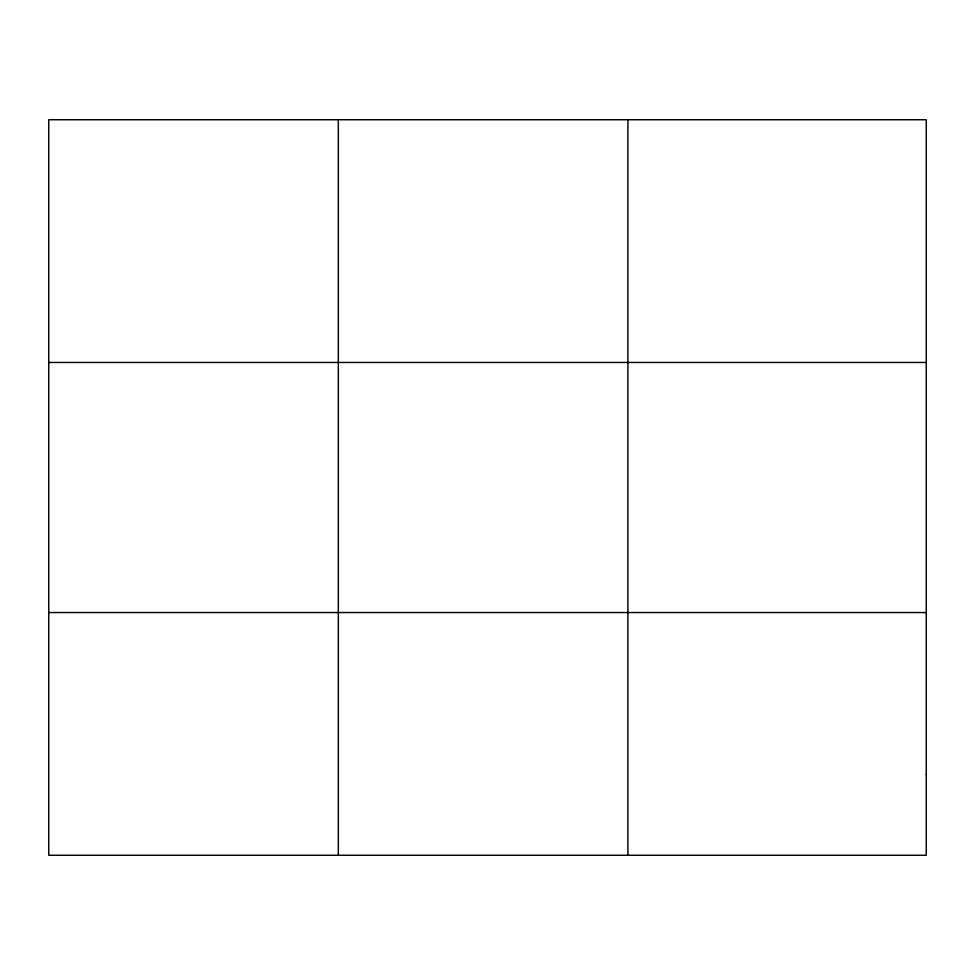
<?xml version="1.0" encoding="UTF-8"?>
<svg xmlns="http://www.w3.org/2000/svg" width="975" height="975" viewBox="0 0 975 975"><rect width="100%" height="100%" fill="white"/><g stroke="black" fill="none" stroke-linecap="round" stroke-linejoin="round"><path stroke-width="1.46" d="M338.325 855.27L338.325 119.73M627.9 855.27L627.9 119.73M48.75 362.456L926.25 362.456M48.75 612.544L926.25 612.544M926.25 774.369L926.25 855.27L48.75 855.27L48.75 119.73L926.25 119.73L926.25 774.369"/></g></svg>
